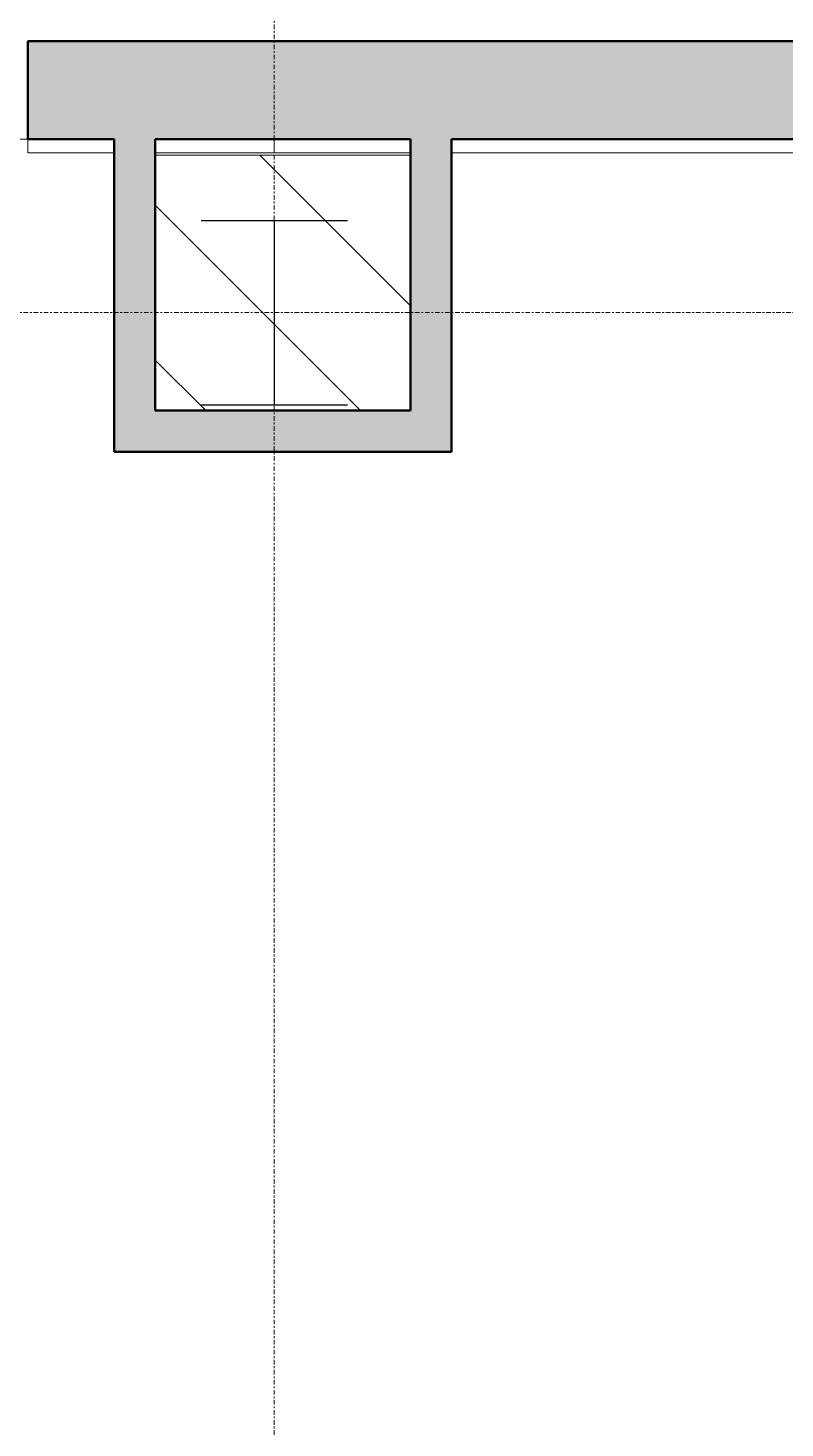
# Model space of a CAD drawing. Header units: inches. Extents: x -1106 to 1409, y -1111 to 918.
# Drawn here: x 601.7 to 643.2, y 461.4 to 538.1 of the extents above; entities that cross this region are included whole.
import ezdxf

# ---------------------------------------------------------------- set-up
doc = ezdxf.new("R2010")
doc.units = ezdxf.units.IN
doc.header["$MEASUREMENT"] = 0
doc.linetypes.add('Grid Line 1_4_', pattern=[0.4375, 0.25, -0.0625, 0.0625, -0.0625])
for name, color, linetype, lineweight in [('A-WALL-PATT', 111, 'Continuous', 13), ('I-WALL', 2, 'Continuous', 13), ('S-COLS', 52, 'Continuous', 13), ('S-COLS-SYMB', 171, 'Continuous', 20), ('S-GRID', 1, 'Continuous', 9)]:
    doc.layers.add(name, color=color, linetype=linetype, lineweight=lineweight)

# ---------------------------------------------------------------- blocks, each defined once
blk = doc.blocks.new('18433_1 - AEO NY - CENTRAL_rvt-1-7TH FLOOR TELECOM UNDERFLOOR ROUTING PLAN')
at = {"layer": 'A-WALL-PATT'}
h = blk.add_hatch(color=253, dxfattribs=at)
h.paths.add_polyline_path([(615.18, 532.006), (615.18, 537.381), (601.679, 537.381), (601.679, 532.006), (608.648, 532.006)], flags=0)
h.paths.add_polyline_path([(549.41, 532.006), (559.679, 532.006), (559.679, 533.731), (516.679, 533.731), (516.679, 535.656), (559.679, 535.656), (559.679, 537.381), (368.419, 537.381), (368.419, 535.656), (411.419, 535.656), (411.419, 533.731), (368.419, 533.731), (368.419, 532.006), (548.138, 532.006)], flags=0)
h.paths.add_polyline_path([(326.419, 532.006), (326.419, 537.381), (317.043, 537.381), (317.043, 532.006), (322.58, 532.006)], flags=0)
for points in [[(716.773, 532.006), (716.773, 537.381), (615.18, 537.381), (615.18, 532.006), (638.361, 532.006)], [(608.648, 517.131), (608.648, 532.006), (606.398, 532.006), (606.398, 517.131)], [(624.898, 514.881), (624.898, 532.006), (622.648, 532.006), (622.648, 514.881)], [(622.648, 514.881), (622.648, 517.131), (606.398, 517.131), (606.398, 514.881)]]:
    blk.add_hatch(color=253, dxfattribs=at).paths.add_polyline_path(points, flags=0)
at = {"layer": 'S-COLS', "lineweight": 9}
h = blk.add_hatch(dxfattribs=at)
h.set_pattern_fill('FP_1', color=53, style=0, pattern_type=2)
h.set_pattern_definition([(135, (0, 0), (-4.24264, -4.24264), [])])
h.paths.add_polyline_path([(622.648, 517.131), (622.648, 531.131), (608.648, 531.131), (608.648, 517.131)], flags=0)
at = {"layer": 'A-WALL-PATT', "lineweight": 9}
for p, q in [((601.679, 532.006), (601.679, 531.256)), ((615.18, 532.006), (615.18, 531.256)), ((615.18, 531.256), (615.18, 532.006)), ((606.398, 531.256), (601.679, 531.256)), ((615.18, 531.256), (608.648, 531.256)), ((622.648, 531.256), (615.18, 531.256)), ((685.273, 531.256), (624.898, 531.256))]:
    blk.add_line(p, q, dxfattribs=at)
at = {"layer": 'I-WALL', "color": 213, "lineweight": 50}
for p, q in [((615.18, 537.381), (601.679, 537.381)), ((601.679, 537.381), (601.679, 532.006)), ((716.773, 537.381), (615.18, 537.381)), ((601.679, 532.006), (606.398, 532.006)), ((606.398, 532.006), (606.398, 517.131)), ((608.648, 517.131), (608.648, 532.006)), ((608.648, 532.006), (615.18, 532.006)), ((615.18, 532.006), (622.648, 532.006)), ((622.648, 532.006), (622.648, 517.131)), ((624.898, 514.881), (624.898, 532.006)), ((624.898, 532.006), (716.773, 532.006)), ((606.398, 517.131), (606.398, 514.881)), ((622.648, 517.131), (608.648, 517.131)), ((606.398, 514.881), (622.648, 514.881)), ((622.648, 514.881), (624.898, 514.881))]:
    blk.add_line(p, q, dxfattribs=at)
at = {"layer": 'I-WALL', "color": 253}
blk.add_line((601.679, 532.006), (559.679, 532.006), dxfattribs=at)
at = {"layer": 'S-COLS', "color": 133, "lineweight": 20}
for p, q in [((622.648, 531.131), (608.648, 531.131)), ((608.648, 531.131), (608.648, 517.131)), ((622.648, 517.131), (622.648, 531.131)), ((608.648, 517.131), (622.648, 517.131))]:
    blk.add_line(p, q, dxfattribs=at)
at = {"layer": 'S-GRID', "linetype": 'Grid Line 1_4_'}
for p, q in [((615.18, -423.369), (615.18, 870.85)), ((965.79, 522.506), (-931.823, 522.506))]:
    blk.add_line(p, q, dxfattribs=at)
blk = doc.blocks.new('W-Wide Flange-Column - W10X49-819827-7TH FLOOR TELECOM UNDERFLOOR ROUTING PLAN')
at = {"layer": 'S-COLS-SYMB', "color": 63, "lineweight": 25}
for p, q in [((-4.01, 5.05), (4.01, 5.05)), ((0, 5.05), (0, -5.05)), ((-4.01, -5.05), (4.01, -5.05))]:
    blk.add_line(p, q, dxfattribs=at)
blk = doc.blocks.new('5649_structural model_2019_rvt-1-7TH FLOOR TELECOM UNDERFLOOR ROUTING PLAN')
at = {"color": 123, "lineweight": 13}
blk.add_blockref('W-Wide Flange-Column - W10X49-819827-7TH FLOOR TELECOM UNDERFLOOR ROUTING PLAN', (615.18, 522.506), dxfattribs=at)

msp = doc.modelspace()

# ---------------------------------------------------------------- block references
at = {"lineweight": 5}
msp.add_blockref('18433_1 - AEO NY - CENTRAL_rvt-1-7TH FLOOR TELECOM UNDERFLOOR ROUTING PLAN', (0, 0), dxfattribs=at)

# ---------------------------------------------------------------- next in the draw order: block references
msp.add_blockref('5649_structural model_2019_rvt-1-7TH FLOOR TELECOM UNDERFLOOR ROUTING PLAN', (0, 0), dxfattribs=at)

doc.saveas('drawing.dxf')
